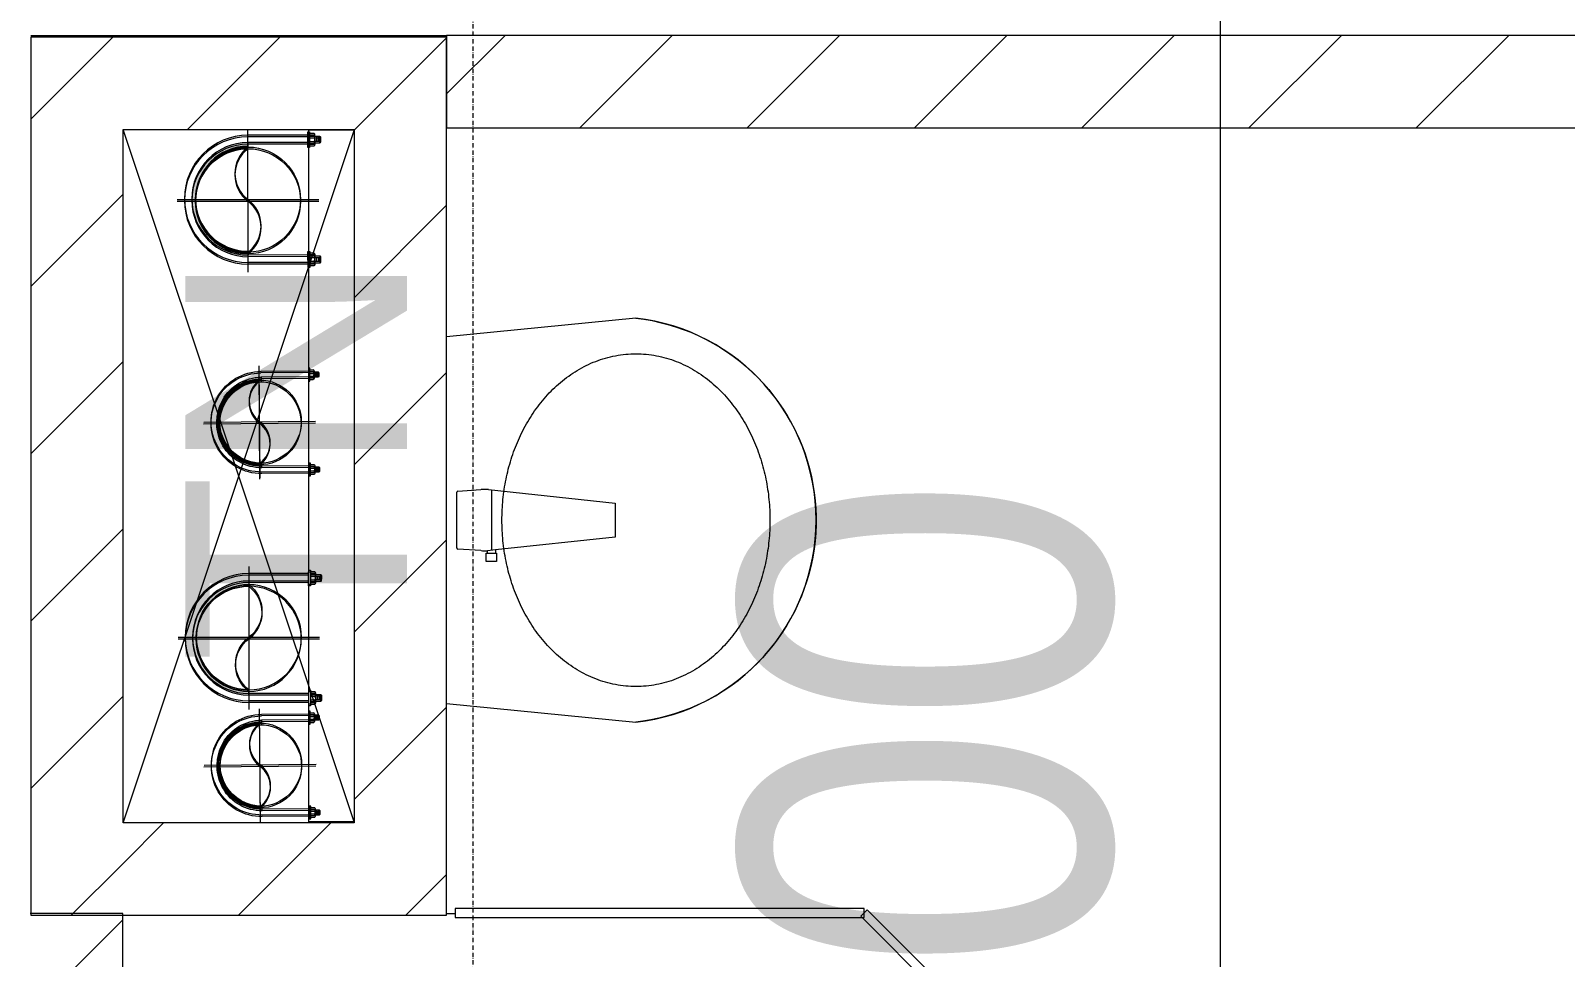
# Model space of a CAD drawing. Header units: millimetres. Extents: x 1591 to 239055, y -15958 to 83255.
# Drawn here: x 142533 to 144193, y 65839 to 66842 of the extents above; entities that cross this region are included whole.
import ezdxf

# ---------------------------------------------------------------- set-up
doc = ezdxf.new("R2010")
doc.units = ezdxf.units.MM
doc.linetypes.add('Dash Dot 3_16_', pattern=[7.9375, 4.7625, -1.5875, 0, -1.5875])
doc.linetypes.add('IMPORT-CENTER _2_', pattern=[40.64, 25.4, -5.08, 5.08, -5.08])
for name, color, linetype, lineweight in [('0-1', 250, 'Continuous', 5), ('0-2', 7, 'Continuous', 9), ('A-ANNO-DIMS', 211, 'Continuous', 9), ('A-ANNO-DIMS-160', 211, 'Continuous', 9), ('A-FLOR-1', 7, 'Continuous', 9), ('A-FLOR-2', 9, 'Continuous', 9), ('A-GLAZ-CURT-1', 254, 'Continuous', 9), ('A-GLAZ-CURT-2', 9, 'Continuous', 9), ('A-WALL-1', 253, 'Continuous', 18), ('A-WALL-3', 113, 'Continuous', 18), ('A-WALL-PATT-1', 10, 'Continuous', 9), ('A-WALL-PATT-2', 111, 'Continuous', 9), ('G-ANNO-SYMB-1', 111, 'Dash Dot 3_16_', 18), ('G-ANNO-TEXT-1', 7, 'Continuous', 9), ('G-IMPT', 8, 'Continuous', 9), ('G-IMPT-2', 8, 'IMPORT-CENTER _2_', 9), ('M-EQPM', 50, 'Continuous', 9), ('P-SANR-FIXT-1', 254, 'Continuous', 9)]:
    doc.layers.add(name, color=color, linetype=linetype, lineweight=lineweight)
doc.styles.add('Arial_11', font='arial_0.ttf', dxfattribs={"height": 240})
doc.styles.add('UTM Avo', font='UTM Avo.ttf', dxfattribs={"width": 0.9, "height": 400})
doc.dimstyles.new('1_Dim_chi_tiet_2_5', dxfattribs={"dimscale": 304.8, "dimtxt": 399.720379, "dimasz": 0.629921, "dimexe": 0.524934, "dimexo": 0.0625, "dimgap": 0.052493, "dimtad": 1, "dimdec": 0, "dimrnd": 5, "dimzin": 0, "dimdsep": 46, "dimtxsty": 'UTM Avo', "dimblk1": 'OBLIQUE', "dimblk2": 'OBLIQUE', "dimsah": 1, "dimcen": 0.09, "dimdle": 0.524934, "dimazin": 0, "dimtfac": 1, "dimtdec": 4, "dimtix": 1, "dimtmove": 0, "dimatfit": 3, "dimfxl": 1.049869, "dimfxlon": 1, "dimtvp": 1, "dimtolj": 1, "dimtzin": 0, "dimarcsym": 2})
pattern_1 = [(45, (0, 0), (-90.50967, 90.50967), [])]
pattern_2 = [(45, (95879.7, 0), (-90.50967, 90.50967), [])]

# ---------------------------------------------------------------- blocks, each defined once
blk = doc.blocks.new('NCV_TKTC_KET CAU_rvt-1-TKCS_MB TẦNG 6-8')
at = {"layer": 'A-FLOR-1'}
blk.add_line((46653, 66835.3), (47103, 66835.3), dxfattribs=at)
blk = doc.blocks.new('bonruatreo - Chậu rửa-401074-TKCS_MB TẦNG 6-8')
at = {"layer": 'P-SANR-FIXT-1'}
for p, q in [((218.6, -205), (198.4, 0)), ((-198.4, 0), (-218.6, -205)), ((-33, -37.3), (-31.4, -12.2)), ((-30.2, -11), (30.2, -11)), ((31.4, -12.2), (33, -37.3)), ((-44.7, -42.8), (-35.6, -42.8)), ((-44.7, -54.2), (-44.7, -42.8)), ((-35.6, -42.8), (-35.6, -44.2)), ((-35.6, -44.2), (-33.1, -44.2)), ((-35.6, -44.2), (-35.6, -52.9)), ((-32.2, -52.9), (-33.1, -44.2)), ((32.7, -48.5), (-32.7, -48.5)), ((33, -45.4), (18.5, -182.5)), ((-35.6, -54.2), (-44.7, -54.2)), ((-35.6, -52.9), (-35.6, -54.2)), ((-32.2, -52.9), (-35.6, -52.9)), ((-18.5, -182.5), (-32.2, -52.9)), ((18.5, -182.5), (-18.5, -182.5))]:
    blk.add_line(p, q, dxfattribs=at)
at = {"layer": 'P-SANR-FIXT-1', "flags": 128}
blk.add_lwpolyline([(218.6, -205), (217.4, -213.7), (215.9, -222.4), (214, -231), (211.8, -239.5), (209.3, -247.9), (206.4, -256.2), (203.2, -264.4), (199.6, -272.5), (195.8, -280.4), (191.6, -288.1), (187.1, -295.7), (182.3, -303.1), (177.3, -310.3), (171.9, -317.3), (166.3, -324.1), (160.4, -330.6), (154.2, -336.9), (147.8, -342.9), (141.2, -348.7), (134.3, -354.2), (127.3, -359.4), (120, -364.4), (112.5, -369), (104.9, -373.4), (97.1, -377.4), (89.1, -381.2), (81, -384.6), (72.7, -387.6), (64.4, -390.4), (55.9, -392.8), (47.3, -394.8), (38.7, -396.6), (30, -397.9), (21.3, -399), (12.5, -399.6), (3.7, -400), (-5.1, -399.9), (-13.9, -399.6), (-22.6, -398.8), (-31.4, -397.8), (-40.1, -396.3), (-48.7, -394.5), (-57.2, -392.4), (-65.7, -390), (-74, -387.2), (-82.2, -384.1), (-90.3, -380.6), (-98.3, -376.8), (-106.1, -372.7), (-113.7, -368.3), (-121.1, -363.6), (-128.4, -358.7), (-135.4, -353.4), (-142.2, -347.8), (-148.8, -342), (-155.2, -335.9), (-161.3, -329.6), (-167.2, -323), (-172.8, -316.2), (-178.1, -309.2), (-183.1, -302), (-187.8, -294.6), (-192.2, -287), (-196.4, -279.2), (-200.2, -271.3), (-203.7, -263.2), (-206.8, -255), (-209.7, -246.6), (-212.2, -238.2), (-214.3, -229.7), (-216.1, -221.1), (-217.6, -212.4), (-218.6, -205)], dxfattribs=at)
at = {"layer": 'P-SANR-FIXT-1'}
for centre, radius, start, end in [((-30.1, -12.3), 1.3, 91.2278, 176.4003), ((30.1, -12.3), 1.3, 3.5997, 88.7722), ((5.5, -41.4), 38.7, 173.966, 184.1457), ((-5.5, -41.4), 38.7, 353.966, 6.034), ((0, -180), 220, 186.525, 353.475)]:
    blk.add_arc(centre, radius, start, end, dxfattribs=at)
for points in [[(-180, -205), (-180, -197.6), (-178.6, -182.7), (-172.4, -161.2), (-162.5, -141.1), (-149.4, -123), (-133.8, -107), (-116.1, -93.4), (-96.9, -82.1), (-76.5, -73.2), (-55.2, -66.5), (-33.3, -62.1), (-11.2, -59.9), (11.1, -59.9), (33.3, -62.1), (55.2, -66.5), (76.5, -73.2), (96.9, -82.1), (116.1, -93.4), (133.8, -107.1), (149.5, -123), (162.5, -141.2), (172.4, -161.2), (178.6, -182.7), (180, -197.6), (180, -205)], [(180, -205), (180, -212.4), (178.6, -227.3), (172.4, -248.8), (162.5, -268.8), (149.5, -287), (133.8, -302.9), (116.1, -316.6), (96.9, -327.9), (76.5, -336.8), (55.2, -343.5), (33.3, -347.9), (11.1, -350.1), (-11.2, -350.1), (-33.3, -347.9), (-55.2, -343.5), (-76.5, -336.8), (-96.9, -327.9), (-116.1, -316.6), (-133.8, -303), (-149.4, -287), (-162.5, -268.9), (-172.4, -248.8), (-178.6, -227.3), (-180, -212.4), (-180, -205)]]:
    blk.add_open_spline(points, degree=3, dxfattribs=at)
blk = doc.blocks.new('System Panel - Glazed-580253-TKCS_MB TẦNG 6-8')
at = {"layer": 'A-GLAZ-CURT-2'}
for p, q in [((352.2, 5), (-352.2, 5)), ((-352.2, 5), (-352.2, -5)), ((352.2, -5), (352.2, 5)), ((-352.2, -5), (352.2, -5))]:
    blk.add_line(p, q, dxfattribs=at)
blk = doc.blocks.new('System Panel - Glazed-901204-TKCS_MB TẦNG 6-8')
at = {"layer": 'A-GLAZ-CURT-2'}
for p, q in [((221.2, 5), (-221.2, 5)), ((-221.2, 5), (-221.2, -5)), ((221.2, -5), (221.2, 5)), ((-221.2, -5), (221.2, -5))]:
    blk.add_line(p, q, dxfattribs=at)
blk = doc.blocks.new('NCV_TKTC_TANG 6 - 8_rvt-2-TKCS_MB TẦNG 6-8')
at = {"layer": 'A-WALL-PATT-1'}
h = blk.add_hatch(dxfattribs=at)
h.set_pattern_fill('FP_1', color=256, style=0, pattern_type=2)
h.set_pattern_definition(pattern_1)
h.paths.add_polyline_path([(49052.6, 66736.9), (49052.6, 66836.9), (47103, 66836.9), (47103, 66736.9), (48053.7, 66736.9)])
h = blk.add_hatch(dxfattribs=at)
h.set_pattern_fill('FP_1', color=256, style=0, pattern_type=2)
h.set_pattern_definition(pattern_1)
h.paths.add_polyline_path([(46752.6, 65036.9), (46752.6, 65886.9), (46652.6, 65886.9), (46652.6, 65036.9)])
at = {"layer": 'A-FLOR-2'}
for p, q in [((46653, 66836.9), (47103, 66836.9)), ((47103, 65886.9), (47112.6, 65886.9))]:
    blk.add_line(p, q, dxfattribs=at)
at = {"layer": 'A-WALL-1'}
for p, q in [((49052.6, 66836.9), (47103, 66836.9)), ((47103, 66836.9), (47103, 66736.9)), ((47103, 66736.9), (49052.6, 66736.9)), ((46752.6, 65886.9), (46652.6, 65886.9)), ((46752.6, 65395.6), (46752.6, 65886.9))]:
    blk.add_line(p, q, dxfattribs=at)
at = {"layer": 'A-GLAZ-CURT-1'}
for name, p, rotation in [('System Panel - Glazed-901204-TKCS_MB TẦNG 6-8', (47333.7, 65887.4), 180), ('System Panel - Glazed-580253-TKCS_MB TẦNG 6-8', (47803.9, 65638.3), 135.0000000000004)]:
    blk.add_blockref(name, p, dxfattribs=dict(at, rotation=rotation))
at = {"layer": 'P-SANR-FIXT-1', "rotation": 90.00000000000044}
blk.add_blockref('bonruatreo - Chậu rửa-401074-TKCS_MB TẦNG 6-8', (47103, 66312.4), dxfattribs=at)
blk = doc.blocks.new('TKTC_XREF_251221_MB TANG 2-7 - TKTC_XREF_260130_MB TANG 2-5_dwg_$cc-4746802-TKCS_MB TẦNG 6-8')
at = {"layer": 'G-IMPT-2'}
for p, q in [((0, -0.673), (0, 0.673)), ((-0.673, 0), (0.673, 0))]:
    blk.add_line(p, q, dxfattribs=at)
at = {"layer": 'M-EQPM'}
blk.add_circle((0, 0), 0.5, dxfattribs=at)
for centre, radius, start, end in [((0, 0), 0.5, 90, 270), ((0.188, 0.25), 0.313, 126.8699, 233.1301), ((-0.188, -0.25), 0.313, 306.8699, 53.1301)]:
    blk.add_arc(centre, radius, start, end, dxfattribs=at)
blk = doc.blocks.new('TKTC_XREF_251221_MB TANG 2-7 - TKTC_XREF_260130_MB TANG 2-5_dwg_CUM U_DN100-4746799-TKCS_MB TẦNG 6-8')
at = {"layer": 'G-IMPT'}
blk.add_hatch(color=256, dxfattribs=at).paths.add_polyline_path([(0, 61), (15.8, 58.9), (30.5, 52.8), (43.1, 43.1), (52.8, 30.5), (58.9, 15.8), (61, 0), (58.9, -15.8), (52.8, -30.5), (43.1, -43.1), (30.5, -52.8), (15.8, -58.9), (0, -61), (0, -57), (14.8, -55.1), (28.5, -49.4), (40.3, -40.3), (49.4, -28.5), (55.1, -14.8), (57, 0), (55.1, 14.8), (49.4, 28.5), (40.3, 40.3), (28.5, 49.4), (14.8, 55.1), (0, 57)])
for p, q in [((-79.1, 66.6), (-79.1, 63.4)), ((-76.6, 66.6), (-76.6, 63.4)), ((-74.6, 66.6), (-74.6, 63.4)), ((-72.7, 69.3), (-72.7, 60.7)), ((-66.9, 67.9), (-71.7, 67.9)), ((-65, 69), (0, 69)), ((-66.9, 62.1), (-71.7, 62.1)), ((-72.7, -60.7), (-72.7, -69.3)), ((-66.9, -62.1), (-71.7, -62.1)), ((-79.1, -63.4), (-79.1, -66.6)), ((-76.6, -63.4), (-76.6, -66.6)), ((-74.6, -63.4), (-74.6, -66.6)), ((-66.9, -67.9), (-71.7, -67.9)), ((-65, -69), (0, -69))]:
    blk.add_line(p, q, dxfattribs=at)
at = {"layer": 'G-IMPT', "flags": 128}
for points in [[(-72.7, 67.6), (-78.1, 67.6), (-78.1, 62.4), (-72.7, 62.4)], [(-71.7, 59.2), (-66.9, 59.2), (-66.9, 70.8), (-71.7, 70.8)], [(-66.9, 70.8), (-66.9, 72.7), (-65, 72.7), (-65, 57.3), (-66.9, 57.3), (-66.9, 59.2)], [(-65, 61), (0, 61), (0, 57)], [(-72.7, -62.4), (-78.1, -62.4), (-78.1, -67.6), (-72.7, -67.6)], [(-71.7, -70.8), (-66.9, -70.8), (-66.9, -59.2), (-71.7, -59.2)], [(-66.9, -59.2), (-66.9, -57.3), (-65, -57.3), (-65, -72.7), (-66.9, -72.7), (-66.9, -70.8)], [(-65, -61), (0, -61), (0, -57)]]:
    blk.add_lwpolyline(points, dxfattribs=at)
at = {"layer": 'G-IMPT'}
for centre, radius, start, end in [((-78.1, 66.6), 0.96, 90, 180), ((-78.1, 63.4), 0.96, 180, 270), ((-71.1, 69.3), 1.56, 112.6199, 247.3801), ((-67.9, 65), 4.8, 143.1301, 216.8699), ((0, 0), 69, 270, 90), ((-71.1, 60.7), 1.56, 112.6199, 247.3801), ((0, 0), 61, 270, 90), ((0, 0), 57, 270, 90), ((-78.1, -63.4), 0.96, 90, 180), ((-71.1, -60.7), 1.56, 112.6199, 247.3801), ((-67.9, -65), 4.8, 143.1301, 216.8699), ((-78.1, -66.6), 0.96, 180, 270), ((-71.1, -69.3), 1.56, 112.6199, 247.3801)]:
    blk.add_arc(centre, radius, start, end, dxfattribs=at)
blk = doc.blocks.new('TKTC_XREF_251221_MB TANG 2-7 - TKTC_XREF_260130_MB TANG 2-5_dwg_$cc-V164-TKCS_MB TẦNG 6-8')
at = {"layer": 'G-IMPT-2'}
for p, q in [((0, -0.673), (0, 0.665)), ((-0.673, 0), (0.673, 0))]:
    blk.add_line(p, q, dxfattribs=at)
at = {"layer": 'M-EQPM'}
blk.add_circle((0, 0), 0.5, dxfattribs=at)
for centre, radius, start, end in [((0, 0), 0.5, 90, 270), ((0.188, 0.25), 0.313, 126.8699, 233.1301), ((-0.188, -0.25), 0.313, 306.8699, 53.1301)]:
    blk.add_arc(centre, radius, start, end, dxfattribs=at)
blk = doc.blocks.new('TKTC_XREF_251221_MB TANG 2-7 - TKTC_XREF_260130_MB TANG 2-5_dwg_CUM U_DN100-4746796-TKCS_MB TẦNG 6-8')
at = {"layer": 'G-IMPT'}
blk.add_hatch(color=256, dxfattribs=at).paths.add_polyline_path([(0, 61), (0, 57), (14.8, 55.1), (28.5, 49.4), (40.3, 40.3), (49.4, 28.5), (55.1, 14.8), (57, 0), (55.1, -14.8), (49.4, -28.5), (40.3, -40.3), (28.5, -49.4), (14.8, -55.1), (0, -57), (0, -61), (15.8, -58.9), (30.5, -52.8), (43.1, -43.1), (52.8, -30.5), (58.9, -15.8), (61, 0), (58.9, 15.8), (52.8, 30.5), (43.1, 43.1), (30.5, 52.8), (15.8, 58.9)])
for p, q in [((-79.1, 66.6), (-79.1, 63.4)), ((-76.6, 66.6), (-76.6, 63.4)), ((-74.6, 66.6), (-74.6, 63.4)), ((-72.7, 69.3), (-72.7, 60.7)), ((-66.9, 67.9), (-71.7, 67.9)), ((-65, 69), (0, 69)), ((-66.9, 62.1), (-71.7, 62.1)), ((-79.1, -63.4), (-79.1, -66.6)), ((-76.6, -63.4), (-76.6, -66.6)), ((-74.6, -63.4), (-74.6, -66.6)), ((-72.7, -60.7), (-72.7, -69.3)), ((-66.9, -62.1), (-71.7, -62.1)), ((-66.9, -67.9), (-71.7, -67.9)), ((-65, -69), (0, -69))]:
    blk.add_line(p, q, dxfattribs=at)
at = {"layer": 'G-IMPT', "flags": 128}
for points in [[(-72.7, 67.6), (-78.1, 67.6), (-78.1, 62.4), (-72.7, 62.4)], [(-71.7, 59.2), (-66.9, 59.2), (-66.9, 70.8), (-71.7, 70.8)], [(-66.9, 70.8), (-66.9, 72.7), (-65, 72.7), (-65, 57.3), (-66.9, 57.3), (-66.9, 59.2)], [(-65, 61), (0, 61), (0, 57)], [(-72.7, -62.4), (-78.1, -62.4), (-78.1, -67.6), (-72.7, -67.6)], [(-71.7, -70.8), (-66.9, -70.8), (-66.9, -59.2), (-71.7, -59.2)], [(-66.9, -59.2), (-66.9, -57.3), (-65, -57.3), (-65, -72.7), (-66.9, -72.7), (-66.9, -70.8)], [(-65, -61), (0, -61), (0, -57)]]:
    blk.add_lwpolyline(points, dxfattribs=at)
at = {"layer": 'G-IMPT'}
for centre, radius, start, end in [((-78.1, 66.6), 0.96, 90, 180), ((-71.1, 69.3), 1.56, 112.6199, 247.3801), ((-67.9, 65), 4.8, 143.1301, 216.8699), ((0, 0), 69, 270, 90), ((-78.1, 63.4), 0.96, 180, 270), ((-71.1, 60.7), 1.56, 112.6199, 247.3801), ((0, 0), 61, 270, 90), ((0, 0), 57, 270, 90), ((-78.1, -63.4), 0.96, 90, 180), ((-71.1, -60.7), 1.56, 112.6199, 247.3801), ((-67.9, -65), 4.8, 143.1301, 216.8699), ((-78.1, -66.6), 0.96, 180, 270), ((-71.1, -69.3), 1.56, 112.6199, 247.3801)]:
    blk.add_arc(centre, radius, start, end, dxfattribs=at)
blk = doc.blocks.new('TKTC_XREF_251221_MB TANG 2-7 - TKTC_XREF_260130_MB TANG 2-5_dwg_$cc-V139-TKCS_MB TẦNG 6-8')
at = {"layer": 'G-IMPT-2'}
for p, q in [((0, -0.673), (0, 0.673)), ((-0.673, 0), (0.673, 0))]:
    blk.add_line(p, q, dxfattribs=at)
at = {"layer": 'M-EQPM'}
blk.add_circle((0, 0), 0.5, dxfattribs=at)
for centre, radius, start, end in [((0, 0), 0.5, 90, 270), ((0.188, 0.25), 0.313, 126.8699, 233.1301), ((-0.188, -0.25), 0.313, 306.8699, 53.1301)]:
    blk.add_arc(centre, radius, start, end, dxfattribs=at)
blk = doc.blocks.new('TKTC_XREF_251221_MB TANG 2-7 - TKTC_XREF_260130_MB TANG 2-5_dwg_$cc-4746801-TKCS_MB TẦNG 6-8')
at = {"layer": 'G-IMPT-2'}
for p, q in [((0, -0.673), (0, 0.673)), ((-0.673, 0), (0.673, 0))]:
    blk.add_line(p, q, dxfattribs=at)
at = {"layer": 'M-EQPM'}
blk.add_circle((0, 0), 0.5, dxfattribs=at)
for centre, radius, start, end in [((0, 0), 0.5, 90, 270), ((0.188, 0.25), 0.313, 126.8699, 233.1301), ((-0.188, -0.25), 0.313, 306.8699, 53.1301)]:
    blk.add_arc(centre, radius, start, end, dxfattribs=at)
blk = doc.blocks.new('TKTC_XREF_251221_MB TANG 2-7 - TKTC_XREF_260130_MB TANG 2-5_dwg_$cc-4746798-TKCS_MB TẦNG 6-8')
at = {"layer": 'G-IMPT-2'}
for p, q in [((0, -0.673), (0, 0.673)), ((-0.673, 0), (0.673, 0))]:
    blk.add_line(p, q, dxfattribs=at)
at = {"layer": 'M-EQPM'}
blk.add_circle((0, 0), 0.5, dxfattribs=at)
for centre, radius, start, end in [((0, 0), 0.5, 90, 270), ((0.188, 0.25), 0.313, 126.8699, 233.1301), ((-0.188, -0.25), 0.313, 306.8699, 53.1301)]:
    blk.add_arc(centre, radius, start, end, dxfattribs=at)
blk = doc.blocks.new('TKTC_XREF_251221_MB TANG 2-7 - TKTC_XREF_251221_MB TANG 2-7-2039446-TKCS_MB TẦNG 6-8')
at = {"layer": 'M-EQPM'}
for p, q in [((13301.5, 48749.4), (13301.5, 49497.9)), ((13301.5, 49497.8), (13350.4, 49497.5)), ((13301.5, 48747.9), (13301.5, 49497.8)), ((13350.4, 48749.1), (13301.5, 48749.4))]:
    blk.add_line(p, q, dxfattribs=at)
for name, p, xscale, yscale, zscale, rotation in [('TKTC_XREF_251221_MB TANG 2-7 - TKTC_XREF_260130_MB TANG 2-5_dwg_$cc-4746798-TKCS_MB TẦNG 6-8', (13235.6, 49420.5), 113.7150000000092, 113.7150000000092, 113.7150000000092, 0.04476088158440977), ('TKTC_XREF_251221_MB TANG 2-7 - TKTC_XREF_260130_MB TANG 2-5_dwg_$cc-V164-TKCS_MB TẦNG 6-8', (13235.6, 49422.3), 113.7150000000092, 113.7150000000092, 113.7150000000092, 0.04476088158440977), ('TKTC_XREF_251221_MB TANG 2-7 - TKTC_XREF_260130_MB TANG 2-5_dwg_CUM U_DN100-4746796-TKCS_MB TẦNG 6-8', (13235.6, 49421.4), 0.9975000000000005, 0.9975000000000005, 0.9975000000000005, 180.0467435561312), ('TKTC_XREF_251221_MB TANG 2-7 - TKTC_XREF_260130_MB TANG 2-5_dwg_CUM U_DN100-4746796-TKCS_MB TẦNG 6-8', (13235.6, 49423.2), 0.9974999999999987, 0.9974999999999987, 0.9974999999999987, 180.0467435561312), ('TKTC_XREF_251221_MB TANG 2-7 - TKTC_XREF_260130_MB TANG 2-5_dwg_$cc-4746802-TKCS_MB TẦNG 6-8', (13248.2, 49182), 90.0000000000512, 90.0000000000512, 90.0000000000512, 0.419778997776333), ('TKTC_XREF_251221_MB TANG 2-7 - TKTC_XREF_260130_MB TANG 2-5_dwg_$cc-4746802-TKCS_MB TẦNG 6-8', (13248.1, 49180.3), 90.0000000000512, 90.0000000000512, 90.0000000000512, 0.419778997776333), ('TKTC_XREF_251221_MB TANG 2-7 - TKTC_XREF_260130_MB TANG 2-5_dwg_CUM U_DN100-4746796-TKCS_MB TẦNG 6-8', (13236.4, 48947.1), 0.9974999999999966, 0.9974999999999966, 0.9974999999999966, 180.0467435564899), ('TKTC_XREF_251221_MB TANG 2-7 - TKTC_XREF_260130_MB TANG 2-5_dwg_CUM U_DN100-4746796-TKCS_MB TẦNG 6-8', (13236.5, 48948.8), 0.9974999999999966, 0.9974999999999966, 0.9974999999999966, 180.0467435564899), ('TKTC_XREF_251221_MB TANG 2-7 - TKTC_XREF_260130_MB TANG 2-5_dwg_$cc-4746801-TKCS_MB TẦNG 6-8', (13248.5, 48809.2), 90.0000000000512, 90.0000000000512, 90.0000000000512, 0.419778997776333), ('TKTC_XREF_251221_MB TANG 2-7 - TKTC_XREF_260130_MB TANG 2-5_dwg_$cc-4746801-TKCS_MB TẦNG 6-8', (13248.6, 48810.9), 90.0000000000512, 90.0000000000512, 90.0000000000512, 0.419778997776333)]:
    blk.add_blockref(name, p, dxfattribs=dict(xscale=xscale, yscale=yscale, zscale=zscale, rotation=rotation))
at = {"extrusion": (0, 0, -1)}
for name, p, xscale, yscale, zscale, rotation in [('TKTC_XREF_251221_MB TANG 2-7 - TKTC_XREF_260130_MB TANG 2-5_dwg_CUM U_DN100-4746799-TKCS_MB TẦNG 6-8', (-13250, 49180.3), 0.7894736842105242, 0.7894736842105242, -0.7894736842105241, 359.5802210006287), ('TKTC_XREF_251221_MB TANG 2-7 - TKTC_XREF_260130_MB TANG 2-5_dwg_CUM U_DN100-4746799-TKCS_MB TẦNG 6-8', (-13250.1, 49182), 0.7894736842105242, 0.7894736842105242, -0.7894736842105241, 359.5802210006287), ('TKTC_XREF_251221_MB TANG 2-7 - TKTC_XREF_260130_MB TANG 2-5_dwg_$cc-V139-TKCS_MB TẦNG 6-8', (-13236.4, 48947.1), 113.7150000000092, 113.7150000000092, -113.7150000000092, 179.9532564459116), ('TKTC_XREF_251221_MB TANG 2-7 - TKTC_XREF_260130_MB TANG 2-5_dwg_$cc-V139-TKCS_MB TẦNG 6-8', (-13236.5, 48948.8), 113.7150000000092, 113.7150000000092, -113.7150000000092, 179.9532564459116), ('TKTC_XREF_251221_MB TANG 2-7 - TKTC_XREF_260130_MB TANG 2-5_dwg_CUM U_DN100-4746799-TKCS_MB TẦNG 6-8', (-13250.4, 48809.2), 0.7894736842105242, 0.7894736842105242, -0.7894736842105241, 359.5802210006287), ('TKTC_XREF_251221_MB TANG 2-7 - TKTC_XREF_260130_MB TANG 2-5_dwg_CUM U_DN100-4746799-TKCS_MB TẦNG 6-8', (-13250.5, 48810.9), 0.7894736842105242, 0.7894736842105242, -0.7894736842105241, 359.5802210006287)]:
    blk.add_blockref(name, p, dxfattribs=dict(at, xscale=xscale, yscale=yscale, zscale=zscale, rotation=rotation))
blk = doc.blocks.new('DIMBLOCK99-TKCS_MB TẦNG 6-8')
at = {"layer": 'A-ANNO-DIMS-160'}
for p, q in [((143820.4, 61676.9), (143820.4, 69996.9)), ((143500.4, 69836.9), (143980.4, 69836.9)), ((143820.4, 69836.9), (143500.4, 69836.9)), ((143500.4, 61836.9), (143980.4, 61836.9)), ((143820.4, 61836.9), (143500.4, 61836.9))]:
    blk.add_line(p, q, dxfattribs=at)
at = {"layer": 'A-ANNO-DIMS-160', "lineweight": 25}
for p, q in [((143820.4, 69836.9), (143724.4, 69932.9)), ((143820.4, 69836.9), (143916.4, 69740.9)), ((143820.4, 61836.9), (143724.4, 61932.9)), ((143820.4, 61836.9), (143916.4, 61740.9))]:
    blk.add_line(p, q, dxfattribs=at)
at = {"layer": 'A-ANNO-DIMS-160', "color": 0, "insert": (143300.8, 65289.2), "char_height": 400, "width": 1314.636, "attachment_point": 1, "rotation": 90, "line_spacing_factor": 1.110334, "style": 'UTM Avo'}
blk.add_mtext('8000', dxfattribs=at)
blk = doc.blocks.new('_Oblique')
at = {"color": 0, "linetype": 'ByBlock', "lineweight": -2}
blk.add_line((-0.5, -0.5), (0.5, 0.5), dxfattribs=at)

msp = doc.modelspace()

# ---------------------------------------------------------------- hatches: boundary and pattern name
at = {"layer": 'A-WALL-PATT-2'}
h = msp.add_hatch(dxfattribs=at)
h.set_pattern_fill('FP_1', color=256, style=0, pattern_type=2)
h.set_pattern_definition(pattern_2)
h.paths.add_polyline_path([(142632.7, 65884.9), (142632.7, 66834.9), (142532.7, 66834.9), (142532.7, 65884.9)])
h = msp.add_hatch(dxfattribs=at)
h.set_pattern_fill('FP_1', color=256, style=0, pattern_type=2)
h.set_pattern_definition(pattern_2)
h.paths.add_polyline_path([(142632.7, 66734.9), (142982.7, 66734.9), (142982.7, 66834.9), (142632.7, 66834.9)])
h = msp.add_hatch(dxfattribs=at)
h.set_pattern_fill('FP_1', color=256, style=0, pattern_type=2)
h.set_pattern_definition(pattern_2)
h.paths.add_polyline_path([(142982.7, 65984.9), (142982.7, 66734.9), (142882.7, 66734.9), (142882.7, 65984.9)])
h = msp.add_hatch(dxfattribs=at)
h.set_pattern_fill('FP_1', color=256, style=0, pattern_type=2)
h.set_pattern_definition(pattern_2)
h.paths.add_polyline_path([(142724.4, 65884.9), (142982.7, 65884.9), (142982.7, 65984.9), (142632.7, 65984.9), (142632.7, 65884.9)])

# ---------------------------------------------------------------- linework, layer by layer
at = {"layer": '0-2'}
for p, q in [((142882.7, 65985.9), (142632.6, 66734.9)), ((142632.6, 65984.9), (142882.7, 66733.8))]:
    msp.add_line(p, q, dxfattribs=at)
at = {"layer": 'A-WALL-3'}
for p, q in [((142532.7, 66834.9), (142532.7, 65884.9)), ((142982.7, 66834.9), (142532.7, 66834.9)), ((142982.7, 65884.9), (142982.7, 66834.9)), ((142632.7, 65984.9), (142632.7, 66734.9)), ((142632.7, 66734.9), (142882.7, 66734.9)), ((142882.7, 66734.9), (142882.7, 65984.9)), ((142882.7, 65984.9), (142632.7, 65984.9)), ((142532.7, 65884.9), (142982.7, 65884.9))]:
    msp.add_line(p, q, dxfattribs=at)
at = {"layer": 'G-ANNO-SYMB-1'}
msp.add_line((143011, 82835.6), (143011, 13592.5), dxfattribs=at)

# ---------------------------------------------------------------- block references
at = {"layer": '0-1'}
for name in ['NCV_TKTC_KET CAU_rvt-1-TKCS_MB TẦNG 6-8', 'NCV_TKTC_TANG 6 - 8_rvt-2-TKCS_MB TẦNG 6-8']:
    msp.add_blockref(name, (95879.7, 0), dxfattribs=at)
at = {"layer": 'M-EQPM'}
msp.add_blockref('TKTC_XREF_251221_MB TANG 2-7 - TKTC_XREF_251221_MB TANG 2-7-2039446-TKCS_MB TẦNG 6-8', (129532.3, 17236.9), dxfattribs=at)

# ---------------------------------------------------------------- texts
at = {"layer": 'G-ANNO-TEXT-1', "insert": (142819.9, 66380.6), "char_height": 240, "width": 624, "attachment_point": 5, "rotation": 90, "line_spacing_factor": 0.936439, "style": 'Arial_11'}
msp.add_mtext('\\pt79.9992,160.0008,240,319.9992,400.0008,480,559.9992,640.0008,720,799.9992,880.0008,960,1039.9992,1120.0008,1200,1279.9992,1360.0008,1440,1519.9992,1600.0008,1680,1759.9992,1840.0008,1920,1999.9992,2080.0008,2160,2239.9992,2320.0008,2400,2479.9992,2560.0008;TN', dxfattribs=at)
msp.add_mtext('\\pt79.9992,160.0008,240,319.9992,400.0008,480,559.9992,640.0008,720,799.9992,880.0008,960,1039.9992,1120.0008,1200,1279.9992,1360.0008,1440,1519.9992,1600.0008,1680,1759.9992,1840.0008,1920,1999.9992,2080.0008,2160,2239.9992,2320.0008,2400,2479.9992,2560.0008;TN', dxfattribs=at)

# ---------------------------------------------------------------- dimensions: what is measured, and where the dimension line sits
at = {"layer": 'A-ANNO-DIMS'}
dim = msp.add_linear_dim(base=(143820.4, 69836.9), p1=(143500.4, 61836.9), p2=(143500.4, 69836.9), angle=90, dimstyle='1_Dim_chi_tiet_2_5', override={"dimpost": '<>', "dimfxl": 8000}, dxfattribs=at)
dim.commit()
dim.dimension.update_dxf_attribs({"geometry": 'DIMBLOCK99-TKCS_MB TẦNG 6-8', "text_midpoint": (143597.4, 65836.9)})

doc.saveas('drawing.dxf')
